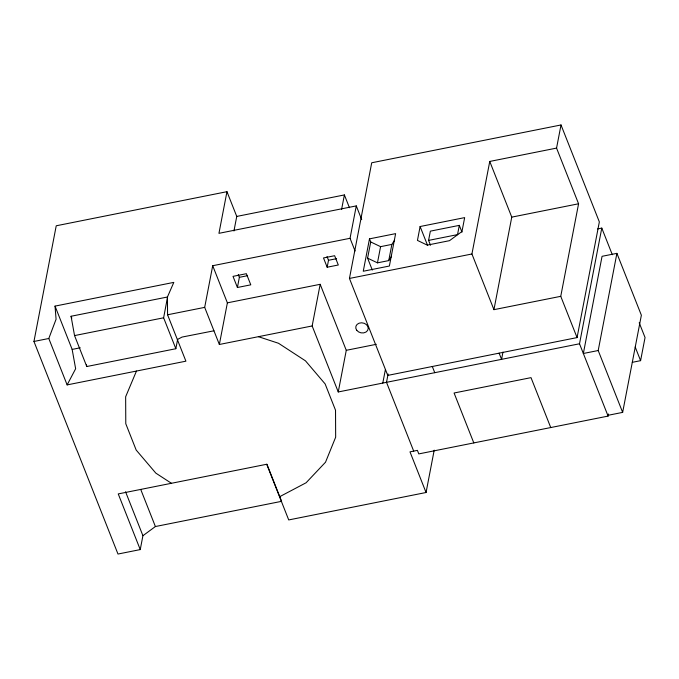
<?xml version="1.0" encoding="UTF-8"?>
<svg xmlns="http://www.w3.org/2000/svg" width="679" height="679" viewBox="0 0 679 679"><rect width="100%" height="100%" fill="white"/><g stroke="black" fill="none" stroke-linecap="round" stroke-linejoin="round"><path stroke-width="1.02" d="M175.853 348.726L163.622 317.797L167.569 296.986L71.057 316.261L74.546 335.587L86.776 366.524L175.853 348.726L177.626 339.364M125.547 491.749L142.921 535.706L140.247 549.591L117.985 554.039L33.95 341.469L56.23 225.784L226.964 191.682L236.75 216.431L233.941 231.004M219.359 344.482L227.38 302.842L320.174 284.306L312.153 325.954L219.359 344.482L204.685 307.366L212.705 265.718L350.041 238.295L356.28 205.898L218.944 233.33L226.964 191.682M237.412 287.497L233.016 276.361L246.375 273.696L250.78 284.832L237.412 287.497L239.373 277.321L238.278 274.537M327.168 267.22L323.501 257.944L334.628 255.72L338.303 264.997L327.168 267.22L328.5 260.286L327.032 256.569M341.579 209.505L344.389 194.932L236.75 216.431M349.447 278.449L371.719 162.773L561.015 124.961L599.345 221.906L577.065 337.59L387.768 375.394L349.447 278.449L471.93 253.988L489.754 161.441L556.559 148.098L561.015 124.961M597.639 228.925L601.789 228.093L579.51 343.778L338.252 391.961L346.273 350.313L320.174 284.306M369.486 238.855L363.257 271.244L389.381 266.024L395.619 233.635L369.486 238.855L370.717 241.953L367.594 258.147L372.304 270.055M367.594 258.147L377.465 262.849L380.579 246.655L391.868 244.398L394.635 240.137M377.465 262.849L388.744 260.592L391.868 244.398M382.786 383.066L385.4 369.529M388.108 374.002L386.504 382.319L413.698 451.119M420.114 226.523L417.449 240.4L427.244 245.119L449.515 240.672L461.983 231.505L464.657 217.619L420.114 226.523L427.643 245.552M430.494 245.246L428.576 240.4L430.359 231.149L459.31 225.369L461.992 232.15M459.31 225.369L457.527 234.62L428.576 240.4M140.247 549.591L118.239 493.913L266.711 464.258L288.719 519.936L426.056 492.504L434.204 450.16M556.559 148.098L578.576 203.776L560.752 296.324L493.939 309.666L511.762 217.127L489.754 161.441M502.961 352.104L501.569 359.344L499.116 353.156M598.199 350.525L616.905 253.352L602.061 256.314L583.354 353.487L598.199 350.525L622.651 412.382L607.807 415.353M426.056 492.504L409.989 451.858L417.407 450.372L418.799 453.903L608.104 416.091L608.503 414.012M622.651 412.382L641.366 315.217L616.905 253.352M632.293 362.323L640.594 360.668L645.05 337.531L639.202 322.746M48.795 338.498L56.077 319.249L55.033 306.11L173.807 282.388L167.424 297.012L167.569 314.776L185.91 361.177L67.136 384.9L48.795 338.498L33.95 341.469M67.136 384.9L75.641 368.748L72.152 349.413L55.033 306.11M388.744 260.592L391.511 256.331M136.462 371.057L125.649 396.765L125.785 423.738L136.182 450.05L155.831 473.127L171.422 483.287M142.921 535.706L155.398 526.539L281.598 501.331L266.923 464.215M177.355 339.534L182.031 337.073L213.944 330.792M279.553 496.756L306.093 482.769L325.521 462.204L335.664 437.208L335.528 410.235L325.131 383.924L305.482 360.846L278.5 343.268L258.41 336.682M511.762 217.127L578.576 203.776M239.373 277.321L247.597 275.674M328.5 260.286L336.597 258.665M167.569 314.776L204.685 307.366M74.546 335.587L163.622 317.797M72.152 349.413L80.249 347.801M346.273 350.313L376.31 344.312M370.717 241.953L380.579 246.655M601.789 228.093L612.314 254.71M635.204 347.028L640.594 360.668M560.752 296.324L577.065 337.59M579.51 343.778L608.104 416.091M550.745 427.549L531.012 377.643L454.081 393.005L473.806 442.92M471.93 253.988L493.939 309.666M432.311 366.499L434.755 372.686M356.28 205.898L361.703 219.631M344.389 194.932L349.447 207.723M350.041 238.295L355.066 250.992M312.153 325.954L338.252 391.961M212.705 265.718L227.38 302.842M140.723 489.423L155.398 526.539M71.057 316.261L71.821 318.196M86.403 364.487L86.776 366.524M356.755 330.317A6.289 5.042 10.9 0 0 367.568 330.546A6.289 5.042 10.9 0 0 361.635 322.797A6.289 5.042 10.9 0 0 356.755 330.317"/></g></svg>
